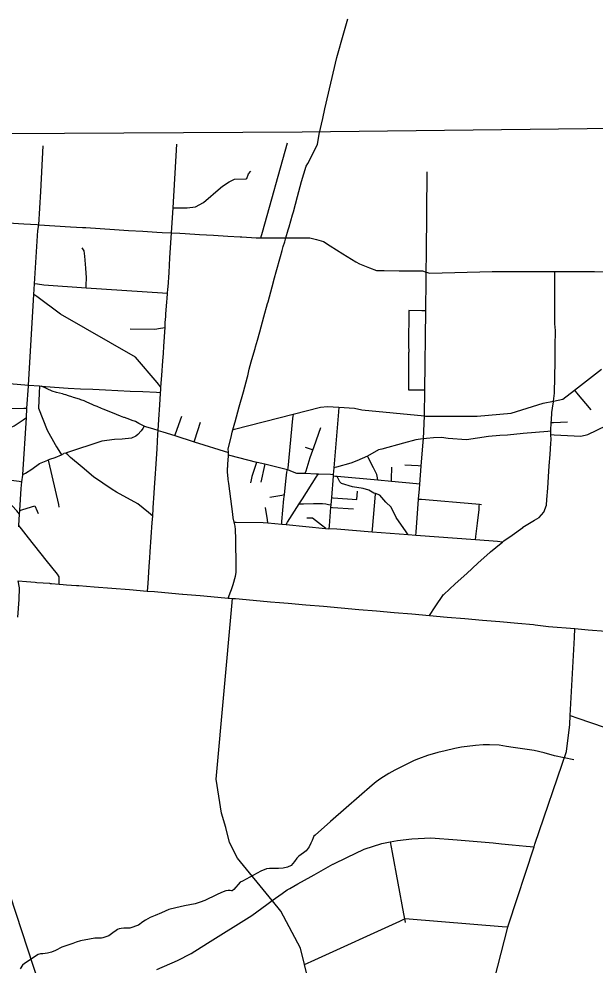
# Model space of a CAD drawing. Header units: inches. Extents: x 170101 to 178921, y 438267 to 453456.
# Drawn here: x 176614 to 177540, y 445857 to 447376 of the extents above; entities that cross this region are included whole.
import ezdxf

# ---------------------------------------------------------------- set-up
doc = ezdxf.new("R2010")
doc.units = ezdxf.units.IN
doc.header["$MEASUREMENT"] = 0

msp = doc.modelspace()

# ---------------------------------------------------------------- linework, layer by layer
for points in [[(177095.2, 447191.2), (177101.5, 447216.4), (177104.3, 447232.2), (177123.9, 447314.4), (177135, 447353.8), (177141.2, 447376.2)], [(172519.3, 447155.6), (172519.3, 447155.6), (172575.4, 447157), (172711.6, 447160.4), (172814.3, 447162.9), (173005.5, 447167.7), (173542.6, 447171.6), (173930.1, 447174.5), (174931.6, 447183.9), (175446.8, 447186.3), (177068.2, 447195.1), (177754.1, 447203.4), (178032.6, 447204.7), (178575.5, 447207.4), (178809.3, 447205.7), (178812, 447205.7), (178812, 447205.7)], [(176949.6, 446447.5), (176953.7, 446458.6), (176954.6, 446461.2), (176957.4, 446469), (176961.4, 446482.4), (176961.4, 446482.5), (176962.3, 446488.5), (176962.1, 446507.3), (176961.9, 446532.3), (176961.8, 446541.9), (176961.1, 446557.3), (176960.8, 446562.8), (176959.3, 446569.3), (176957.6, 446576.1), (176956.8, 446581.9), (176953.6, 446606.7), (176950.3, 446631.4), (176949.9, 446634.6), (176949.6, 446637.6), (176949.3, 446639.9), (176948.9, 446643.2), (176948.7, 446645.5), (176948.5, 446648.4), (176948.5, 446651), (176948.5, 446653.3), (176948.6, 446655.5), (176948.6, 446656.3), (176948.7, 446657.8), (176948.7, 446660.6), (176948.8, 446662.2), (176950.1, 446675.8), (176950, 446677.2), (176950, 446677.2), (176949.9, 446679), (176949.8, 446680.9), (176949.8, 446681.3), (176949.4, 446686.9), (176954, 446705.7), (176955.9, 446713.3), (176957.1, 446717.5), (176960.2, 446728.5), (176960.6, 446729.8), (176967.2, 446753.9), (176973.8, 446778), (176980.5, 446802.1), (176981, 446804), (176983.3, 446814.5), (176986.5, 446826.4), (176987.5, 446829.9), (176992.5, 446847.7), (176993.3, 446850.4), (176996.3, 446861.3), (177000, 446874.5), (177006.8, 446898.6), (177012.8, 446920), (177013.5, 446922.7), (177020.1, 446946.8), (177023.9, 446961), (177026.6, 446970.9), (177033.2, 446995), (177035.9, 447004.8), (177037.9, 447011.3), (177040.2, 447019), (177042.1, 447025.3), (177045.9, 447037.8), (177047.4, 447043), (177052.8, 447062.3), (177054.1, 447067), (177060.7, 447091.2), (177067.3, 447115.3), (177074.8, 447140), (177077.1, 447144.6), (177093, 447174.7), (177095.2, 447191.2)], [(176613.6, 446561.4), (176613.8, 446563.9), (176614.8, 446582.2), (176615.1, 446587.8), (176617.1, 446623.1), (176618.6, 446634.1), (176619.9, 446644.4), (176620, 446645.4), (176625.7, 446736.4), (176626.6, 446752.1), (176628.8, 446787.5), (176628.9, 446789.1), (176637.7, 446934.5), (176638.7, 446951.4), (176643.9, 447037.2), (176645.5, 447046.2), (176648.6, 447099.4), (176652.7, 447172.8)], [(176820, 446458.6), (176820.9, 446470.6), (176822.8, 446497.8), (176823.7, 446512.1), (176824.4, 446521.4), (176826, 446545), (176827.6, 446568.6), (176828.3, 446578.8), (176829.1, 446591.2), (176829.2, 446592.2), (176830.8, 446615.7), (176831.4, 446625), (176832.3, 446639.3), (176833.8, 446662.9), (176835.3, 446686.5), (176836.8, 446710.1), (176837.2, 446716.4), (176838.2, 446733.7), (176839.7, 446757.3), (176840.9, 446775.4), (176841, 446777.3), (176841.3, 446780.9), (176841.6, 446785.7), (176843, 446804.5), (176844.7, 446828.1), (176845.6, 446839.7), (176846.4, 446851.6), (176847.3, 446865.6), (176847.8, 446875.2), (176848.1, 446881), (176848.5, 446889.5), (176849.3, 446898.8), (176849.6, 446902.6), (176851, 446922.4), (176851.4, 446928.1), (176852.1, 446936), (176852.9, 446943.5), (176853, 446945.9), (176854.6, 446969.5), (176856.1, 446993.1), (176858.5, 447033.1), (176861, 447073.3), (176867.1, 447175.3)], [(177001.9, 447025.3), (177004.4, 447034.3), (177044.6, 447177.3)], [(176861, 447073.3), (176869.2, 447073.3), (176883.6, 447073.3), (176897.1, 447075), (176909.6, 447081.9), (176937.4, 447105.2), (176940.2, 447108.3), (176951, 447115.1), (176959.6, 447119.1), (176978.4, 447119.8), (176979.5, 447120.5), (176982, 447127.8), (176985.9, 447131.9)], [(177250.8, 446547.8), (177251.2, 446553.2), (177255, 446606.2), (177256.2, 446622.7), (177256.8, 446630.1), (177259.2, 446659.2), (177262.5, 446697.9), (177262.7, 446702.6), (177264.7, 446739.5), (177264.7, 446740.1), (177265.2, 446780.9), (177266.6, 446908.2), (177267.1, 446958.1), (177267.3, 446970.3), (177267.8, 447000.2), (177268.8, 447131)], [(176596.5, 447049.2), (176621.5, 447047.7), (176643.1, 447046.4), (176645.5, 447046.2), (176646.4, 447046.1), (176671.4, 447044.6), (176696.3, 447043), (176715.6, 447041.8), (176721.3, 447041.5), (176744.1, 447040.1), (176766.8, 447038.7), (176789.6, 447037.2), (176812.3, 447035.8), (176835.1, 447034.4), (176843.8, 447033.9), (176857.8, 447033.2), (176858.5, 447033.1), (176859, 447033.1), (176871.7, 447032.4), (176880.6, 447031.9), (176903.3, 447030.6), (176926.1, 447029.2), (176948.8, 447027.9), (176968.8, 447026.7), (176971.6, 447026.6), (176994.3, 447025.2), (176995.1, 447025.2), (177001.9, 447025.3), (177018.6, 447025.3), (177021.9, 447025.3), (177042.1, 447025.3), (177042.9, 447025.3), (177067.2, 447025.3), (177080.7, 447025.3), (177091, 447022.4), (177102.2, 447019.2), (177112.9, 447012.5), (177133.5, 446999.7), (177154.2, 446986.9), (177160.1, 446983.3), (177176.2, 446977), (177187.2, 446972.7), (177199.7, 446972.6), (177224, 446972.5), (177246, 446972.4), (177248.2, 446972.4), (177261.1, 446972.3), (177267.3, 446970.3), (177273.1, 446968.4), (177373.1, 446971.1), (177463.5, 446971.4), (177473.5, 446971.3), (177488.1, 446971.3), (177512.7, 446971.2), (177537.3, 446971), (177561.9, 446970.9)], [(176721.5, 446944.6), (176721.6, 446949), (176721.9, 446961), (176721.2, 446976.5), (176719.6, 446995.9), (176718.2, 447004.1), (176715, 447009)], [(177272.4, 446419.4), (177281.7, 446433.2), (177295.1, 446453.2), (177295.3, 446453.3), (177313.8, 446470.2), (177332.2, 446487), (177340.7, 446494.8), (177350.7, 446503.9), (177369.3, 446520.6), (177370.1, 446521.4), (177387.6, 446535.7), (177389.5, 446537.3), (177391.7, 446539.1), (177404.9, 446548.5), (177422, 446560.7), (177422.4, 446560.9), (177440.7, 446572.1), (177448.3, 446576.8), (177455.9, 446585.4), (177460.2, 446596.6), (177460.8, 446605.5), (177462.1, 446623.5), (177463.4, 446641.6), (177464.7, 446659.7), (177466, 446677.7), (177467.2, 446695.8), (177467.6, 446701), (177467.4, 446709.7), (177467.3, 446713.9), (177467.3, 446714.9), (177467.2, 446716.3), (177467.9, 446729), (177468.1, 446732.6), (177468.8, 446744.9), (177469.8, 446751.8), (177471.2, 446762.1), (177471.3, 446763.1), (177473.1, 446776.2), (177473.1, 446776.6), (177473.5, 446801.6), (177473.9, 446826.6), (177474.3, 446851.6), (177474.7, 446875.9), (177474.6, 446876.6), (177473.5, 446887.2), (177473.5, 446901.5), (177473.5, 446926.5), (177473.5, 446961), (177473.5, 446971.3)], [(176852.1, 446936), (176843.9, 446936.6), (176721.5, 446944.6), (176653.5, 446949.1), (176643.6, 446950.6), (176638.7, 446951.4)], [(176841.6, 446785.7), (176835.4, 446793.1), (176801, 446833.9), (176680.3, 446902.9), (176642.5, 446930.9), (176637.7, 446934.5)], [(177266.6, 446908.2), (177260.4, 446908.3), (177239.2, 446908.5), (177238.9, 446853), (177239.1, 446841.9)], [(176848.1, 446881), (176840.6, 446879.8), (176832, 446878.4), (176792.1, 446878.9)], [(177265.2, 446780.9), (177258.9, 446780.8), (177239.3, 446780.7), (177239.1, 446841.9)], [(176357.8, 446808), (176375.7, 446807.1), (176393.4, 446806.2), (176413.6, 446805.2), (176434.4, 446804.1), (176454.5, 446803), (176497.7, 446799.6), (176573.5, 446793.6), (176628.9, 446789.1), (176646.7, 446787.7), (176650, 446787.5), (176656.1, 446787), (176692.5, 446784), (176712.5, 446783.1), (176732.5, 446782.2), (176752.5, 446781.3), (176772.5, 446780.4), (176792.4, 446779.5), (176812.4, 446778.6), (176834.4, 446777.6), (176841, 446777.3)], [(176957.1, 446717.5), (176959.7, 446718.1), (177053.5, 446742.1), (177097.7, 446753.4), (177108.7, 446754.7), (177126.9, 446753.5), (177152.4, 446751.8), (177164, 446749.3), (177264.7, 446739.5), (177266.2, 446739.4), (177348.8, 446739.4), (177403.3, 446743.8), (177455.1, 446759.8), (177471.3, 446763.1), (177486.6, 446766.2), (177505.1, 446780.8), (177548.3, 446814.8)], [(176646.7, 446787.7), (176646.3, 446776.2), (176645.3, 446752), (176659.1, 446716.6), (176671.6, 446693.6), (176673.8, 446690.2), (176680.4, 446679.9), (176681.9, 446677.4)], [(176837.2, 446716.4), (176830.1, 446718.4), (176817.4, 446722), (176814.6, 446723.3), (176805.9, 446727.6), (176800.5, 446730.5), (176795.2, 446732.4), (176794.2, 446732.8), (176787.2, 446735.3), (176783, 446736.8), (176782.1, 446737.1), (176776.5, 446739.2), (176770.2, 446741.8), (176758.3, 446746.7), (176748.7, 446750.6), (176746.4, 446751.6), (176739, 446754.5), (176734.6, 446756.5), (176731.1, 446758.1), (176722.9, 446761.7), (176718.4, 446763.6), (176712.9, 446765.6), (176710.9, 446766.2), (176701.1, 446769.2), (176698.6, 446770.1), (176693.3, 446771.9), (176688.9, 446773.3), (176686.4, 446774), (176683.7, 446774.8), (176678.8, 446776.1), (176674.1, 446777.3), (176667.3, 446779), (176650, 446787.5)], [(177505.1, 446780.8), (177508.6, 446776.5), (177531.2, 446749.3)], [(176350.2, 446717.4), (176368.1, 446720.3), (176408.2, 446726.7), (176431.6, 446730.6), (176438.2, 446731.7), (176494.5, 446738.9), (176494.9, 446739), (176515.3, 446744.5), (176530.1, 446750.8), (176536.9, 446751.1), (176544.6, 446751.2), (176575.3, 446751.5), (176621.8, 446752.1), (176626.6, 446752.1)], [(177126.9, 446753.5), (177126.3, 446746.3), (177119, 446656.5), (177118.1, 446645.8), (177117.9, 446642.9), (177115.1, 446608.5), (177114.1, 446597), (177113.8, 446593.2), (177111.4, 446563.5), (177111, 446558.7)], [(177467.4, 446709.7), (177472.3, 446709.4), (177515.1, 446707.2), (177526.5, 446709.7), (177586.5, 446738.6), (177609.4, 446749.7), (177621.6, 446755.5)], [(176625.7, 446736.4), (176620.6, 446732.9), (176606.3, 446723.3), (176601.9, 446721.7), (176595.4, 446720.2), (176587.5, 446719.3), (176583.4, 446719.3), (176578.6, 446719.5), (176578.6, 446719.5), (176575, 446719.7), (176565, 446721), (176556, 446722.6), (176555.7, 446722.7), (176548.1, 446724.3), (176545.8, 446724.8)], [(176864, 446707.9), (176865, 446710.8), (176875.1, 446739)], [(177053.5, 446742.1), (177052.8, 446735.4), (177045, 446656), (177044.8, 446653.6)], [(176814.6, 446723.3), (176812.3, 446719.4), (176809.9, 446715.4), (176804.7, 446709.8), (176801.2, 446707.3), (176794.2, 446704.1), (176779.3, 446702.2), (176767.2, 446701.9), (176746.6, 446699), (176690.1, 446680.2), (176689.2, 446680), (176685.7, 446679.1)], [(176837.2, 446716.4), (176844.7, 446714), (176864, 446707.9), (176895, 446698.2), (176949.8, 446680.8)], [(176895, 446698.2), (176895.9, 446701.1), (176905, 446729.6)], [(177073.1, 446647.5), (177074.4, 446651.5), (177081.1, 446672.6), (177085.3, 446684.6), (177087.4, 446690.7), (177098.2, 446721)], [(177467.9, 446729), (177471.7, 446729.1), (177493.9, 446730)], [(177262.7, 446702.6), (177257.9, 446702.1), (177250.3, 446701.2), (177230.7, 446695.8), (177196.2, 446686.4), (177190.9, 446684.9), (177173, 446675.1), (177173, 446675.1), (177155.7, 446667.3), (177146.2, 446664), (177123.2, 446657.6), (177119, 446656.5)], [(177467.3, 446714.9), (177462.6, 446714.6), (177422.8, 446711.4), (177397.6, 446708.9), (177385.3, 446707.9), (177367.3, 446706.4), (177331.8, 446701.3), (177302.7, 446703.1), (177291.9, 446704.7), (177278.9, 446704.2), (177267.5, 446703.1), (177262.7, 446702.6)], [(177085.3, 446684.6), (177082.9, 446685.5), (177073.3, 446688.8)], [(176620, 446645.4), (176624.1, 446647.9), (176634.5, 446654.2), (176646.7, 446663), (176660, 446668.7), (176660.4, 446668.9), (176663.3, 446670), (176672.1, 446672.8), (176681.9, 446677.4), (176681.9, 446677.4), (176685.7, 446679.1)], [(176828.3, 446578.8), (176821.4, 446584.7), (176804.7, 446598.8), (176770, 446617), (176763.2, 446621.7), (176733.4, 446642.1), (176715.3, 446657.1), (176696.5, 446672.6), (176692.3, 446676.9), (176689.2, 446680)], [(176950.1, 446677.1), (176951.5, 446676.8), (176994.9, 446665.6), (176996.2, 446665.3), (177008.1, 446662.5), (177044.6, 446653.7), (177044.8, 446653.6), (177052.1, 446650.6), (177059.3, 446648), (177073.1, 446647.5), (177090.6, 446646.8), (177094.3, 446646.7), (177113.6, 446645.9), (177118.1, 446645.8)], [(177189.7, 446636.3), (177189, 446640), (177188.1, 446645.6), (177182.8, 446656.4), (177174.3, 446672.6), (177173, 446675.1)], [(176345.8, 446657.4), (176363.1, 446656), (176411.8, 446652), (176415.2, 446651.7), (176441.5, 446649.6), (176517.2, 446643.4), (176521.3, 446643), (176561.8, 446639.7), (176605.4, 446636.2), (176614.1, 446634.8), (176618.6, 446634.1)], [(176660.4, 446668.9), (176660.9, 446666.7), (176677.1, 446597.3), (176677.9, 446593.3)], [(176994.9, 446665.6), (176994.2, 446663.3), (176987.5, 446642.5), (176986.6, 446636.8), (176985.3, 446632.2)], [(177008.1, 446662.5), (177007.6, 446660.2), (177001.7, 446633.2)], [(177211.5, 446634.2), (177211.6, 446638.1), (177211.9, 446657.4)], [(177259.2, 446659.2), (177254.2, 446659.4), (177232.8, 446660.3)], [(177035.5, 446565.9), (177035.8, 446570.1), (177039, 446606.8), (177039.6, 446612.8), (177042, 446635.1), (177043.8, 446649.3), (177044.8, 446653.6)], [(177042.4, 446565.2), (177044.9, 446569.1), (177063.5, 446598.5), (177068.6, 446606.4), (177090.9, 446641.3), (177094.3, 446646.7)], [(177256.8, 446630.1), (177251.7, 446630.5), (177211.5, 446634.2), (177189.7, 446636.3), (177124.6, 446642.2), (177121.4, 446642.5), (177117.9, 446642.9)], [(177238.3, 446548.8), (177235.1, 446553.4), (177218.9, 446576.8), (177210.8, 446593.1), (177202.3, 446601.3), (177192.6, 446612.6), (177185.8, 446615), (177183.4, 446615.9), (177175, 446620.4), (177166, 446623.3), (177148.7, 446626), (177131.5, 446631.4), (177128.7, 446634.1), (177126.6, 446638.3), (177124.6, 446642.2)], [(176614.8, 446582.2), (176610.1, 446587.2), (176588.8, 446610.1)], [(177039.6, 446612.8), (177035.5, 446612.1), (177016.1, 446608.5)], [(177115.1, 446608.5), (177118.1, 446608.2), (177156.1, 446605.3), (177157.2, 446618.9)], [(177180.4, 446553.1), (177180.9, 446557.9), (177185.7, 446613.9), (177185.8, 446615)], [(176615.1, 446587.8), (176619.9, 446589.3), (176639.2, 446595.5), (176643.1, 446586.8), (176644.8, 446582.8)], [(177063.5, 446598.5), (177068.8, 446598.4), (177070.5, 446598.3), (177086.2, 446599.3), (177100.6, 446598.9), (177106, 446598.3), (177110.2, 446597.6), (177114.1, 446597)], [(177255, 446606.2), (177259.9, 446605.8), (177346.6, 446598.6), (177352.6, 446598), (177355.9, 446597.7)], [(177346.1, 446540.6), (177346.8, 446546.1), (177349.7, 446567.4), (177352, 446589.3), (177352.4, 446595), (177352.6, 446598)], [(177013.2, 446568), (177012.5, 446572.7), (177009.1, 446592.7)], [(177113.8, 446593.2), (177116.8, 446592.9), (177150.5, 446590.3)], [(176959.3, 446569.2), (176962.4, 446569.2), (177005.8, 446568.7), (177013.2, 446568), (177035.5, 446565.9), (177042.4, 446565.2), (177105.7, 446559.2), (177106.3, 446559.1), (177111, 446558.7)], [(177106.3, 446559.1), (177099.3, 446564.4), (177084.7, 446575.3), (177075.9, 446575.4)], [(176678.3, 446469.8), (176678.2, 446481.7), (176675.7, 446485.7), (176657.3, 446508), (176629.2, 446544.2), (176618.1, 446558.4), (176613.8, 446563.9)], [(177389.5, 446537.3), (177381.8, 446537.9), (177346.1, 446540.6), (177250.8, 446547.8), (177238.3, 446548.8), (177180.4, 446553.1), (177180.3, 446553.2), (177123.8, 446557.7), (177111, 446558.7)], [(176611.7, 446416.9), (176614, 446445.2), (176614.8, 446463.6), (176612.4, 446475)], [(176612.4, 446475), (176625.8, 446473.9), (176640, 446472.8), (176642.7, 446472.6), (176662.7, 446471.1), (176663.8, 446471), (176666.2, 446470.8), (176678.3, 446469.8), (176684.9, 446469.3), (176690.1, 446468.8), (176706.1, 446467.5), (176707.7, 446467.4), (176709.9, 446467.3), (176734.5, 446465.3), (176762.8, 446463.1), (176791.1, 446460.9), (176819.4, 446458.7), (176820, 446458.6), (176831.5, 446457.8), (176847.8, 446456.3), (176876.1, 446453.8), (176876.8, 446453.8), (176904.4, 446451.4), (176932.7, 446448.9), (176949.6, 446447.5), (176951.5, 446447.3), (176956.5, 446446.9), (176961, 446446.5), (176989.3, 446444), (177017.6, 446441.6), (177031.8, 446440.4), (177045.9, 446439.1), (177074.2, 446436.7), (177102.6, 446434.2), (177130.9, 446431.7), (177159.2, 446429.3), (177187.5, 446426.8), (177215.8, 446424.3), (177244.1, 446421.9), (177272.4, 446419.4), (177300.7, 446417), (177329, 446414.5), (177357.3, 446412.1), (177385.6, 446409.6), (177414, 446407.2), (177439.5, 446405), (177442.3, 446404.6), (177463.4, 446402), (177470.5, 446401.4), (177498.8, 446399), (177505.8, 446398.4), (177527.1, 446396.6), (177555.4, 446394.2)], [(177109.2, 445706), (177072, 445859.7), (177065.7, 445885.7), (177034.1, 445945), (177020.4, 445961.9), (177020.2, 445962.2), (176964.3, 446030.5), (176951.5, 446055.5), (176945.9, 446079.3), (176938.9, 446102.4), (176930.3, 446157.2), (176955.4, 446434.2), (176956.5, 446446.9)], [(177360.6, 445773.4), (177398.1, 445919.5), (177399.1, 445923.4), (177440.3, 446048.5), (177441.6, 446052.5), (177492.2, 446201.3), (177497.4, 446244.5), (177498.2, 446258.8), (177505, 446383.9), (177505.8, 446398.4)], [(177498.2, 446258.8), (177510.4, 446254.7), (177574.5, 446232.9), (177604.1, 446222.8), (177614.5, 446219.5), (177624.1, 446216.4), (177635.5, 446214.1), (177656.3, 446210.6), (177673.1, 446208.7), (177696.6, 446207.8), (177725.7, 446206.7), (177741.4, 446207.5), (177748.3, 446209.6), (177752.4, 446213.4)], [(177504.3, 446187.9), (177504.3, 446187.9), (177504.3, 446187.9), (177504, 446188), (177473.3, 446194.6), (177456.3, 446199), (177440.3, 446202.7), (177406.5, 446207.5), (177396.3, 446209.4), (177390.2, 446210.6), (177384.4, 446211.4), (177368.9, 446212.1), (177358.8, 446211.8), (177346.4, 446211.1), (177324.1, 446208.2), (177313.2, 446206.3), (177297.7, 446202.4), (177286.1, 446199.7), (177269.4, 446194.9), (177254.8, 446189.7), (177247.7, 446186.7), (177232.7, 446179.4), (177216.7, 446171.3), (177207.4, 446166.1), (177194.4, 446157.8), (177186.9, 446152.5), (177180.7, 446147.5), (177138.6, 446110.9), (177113.4, 446089.1), (177089.1, 446067.3), (177087.1, 446065.4), (177085.6, 446062.6), (177084, 446058.6), (177082.3, 446054.4), (177079.4, 446048.6), (177074.5, 446042.1), (177070.4, 446039), (177063, 446033.6), (177059.6, 446030.2), (177056, 446025.1), (177050.7, 446018.6), (177044.4, 446016), (177037.7, 446014.1), (177030.2, 446013.9), (177015.8, 446013.7), (177010.7, 446013), (177002.1, 446009.4), (176972.5, 445993.6), (176968.6, 445991.6), (176958.3, 445980.1), (176956.1, 445978.1), (176954.7, 445977.8), (176952.6, 445978.2), (176949.3, 445978.4), (176945.5, 445977.7), (176938.5, 445975), (176930.5, 445971.4), (176911.9, 445962.6), (176904.3, 445959.7), (176896.5, 445957.2), (176879.4, 445953.9), (176865.5, 445950.8), (176854.4, 445947.8), (176842.3, 445942.7), (176832.2, 445938.5), (176824.5, 445935), (176817, 445930.9), (176812.5, 445927.9), (176805.4, 445922.7), (176791.5, 445918.1), (176787.6, 445917.9), (176786.7, 445918), (176781.8, 445918.1), (176777.8, 445917.6), (176774.6, 445916.8), (176771.7, 445915.7), (176769.9, 445914.3), (176764.6, 445910.3), (176758.1, 445905.5), (176748.1, 445902.3), (176746.2, 445901.8), (176743.2, 445901.8), (176735.3, 445902.1), (176726.7, 445900.5), (176712.4, 445897.4), (176705.3, 445895.3), (176700, 445893.5), (176682.8, 445887.4), (176672.5, 445882.4), (176665.9, 445879.6), (176659.5, 445878.1), (176652.3, 445877), (176648.1, 445876.7), (176644.7, 445875.6), (176622.9, 445861.5), (176619.5, 445858.7), (176615.6, 445852.9)], [(176835, 445851.7), (176868.4, 445865.9), (176890, 445877.5), (176916.3, 445893.8), (176987.2, 445938.4), (177011.5, 445955.9), (177015.6, 445958.9), (177020.2, 445962.2), (177035.9, 445973.5), (177043.9, 445979.3), (177048.2, 445981.7), (177061.4, 445989.1), (177082.8, 446001.1), (177087.6, 446003.7), (177113.8, 446018.4), (177117.5, 446020.5), (177118.1, 446020.8), (177140.7, 446031.6), (177153.3, 446037.7), (177167.8, 446044.6), (177196.1, 446053.8), (177209.5, 446056.3), (177221.2, 446058.5), (177244.2, 446061.2), (177274.8, 446062.7), (177317, 446059.7), (177374.6, 446054.7), (177387.8, 446053.5), (177405.3, 446051.8), (177427.4, 446049.7), (177440.3, 446048.5)], [(177209.5, 446056.3), (177212.7, 446039.1), (177231, 445940.8), (177232.5, 445932.8), (177232.8, 445931), (177233.6, 445927)], [(176656, 445799.2), (176590.4, 445998.9)], [(177072, 445859.7), (177088.6, 445867.2), (177225.1, 445929.4), (177232.5, 445932.8)], [(177398.1, 445919.5), (177388.9, 445920.2), (177239.9, 445932.3), (177232.5, 445932.8)]]:
    msp.add_lwpolyline(points)

doc.saveas('drawing.dxf')
